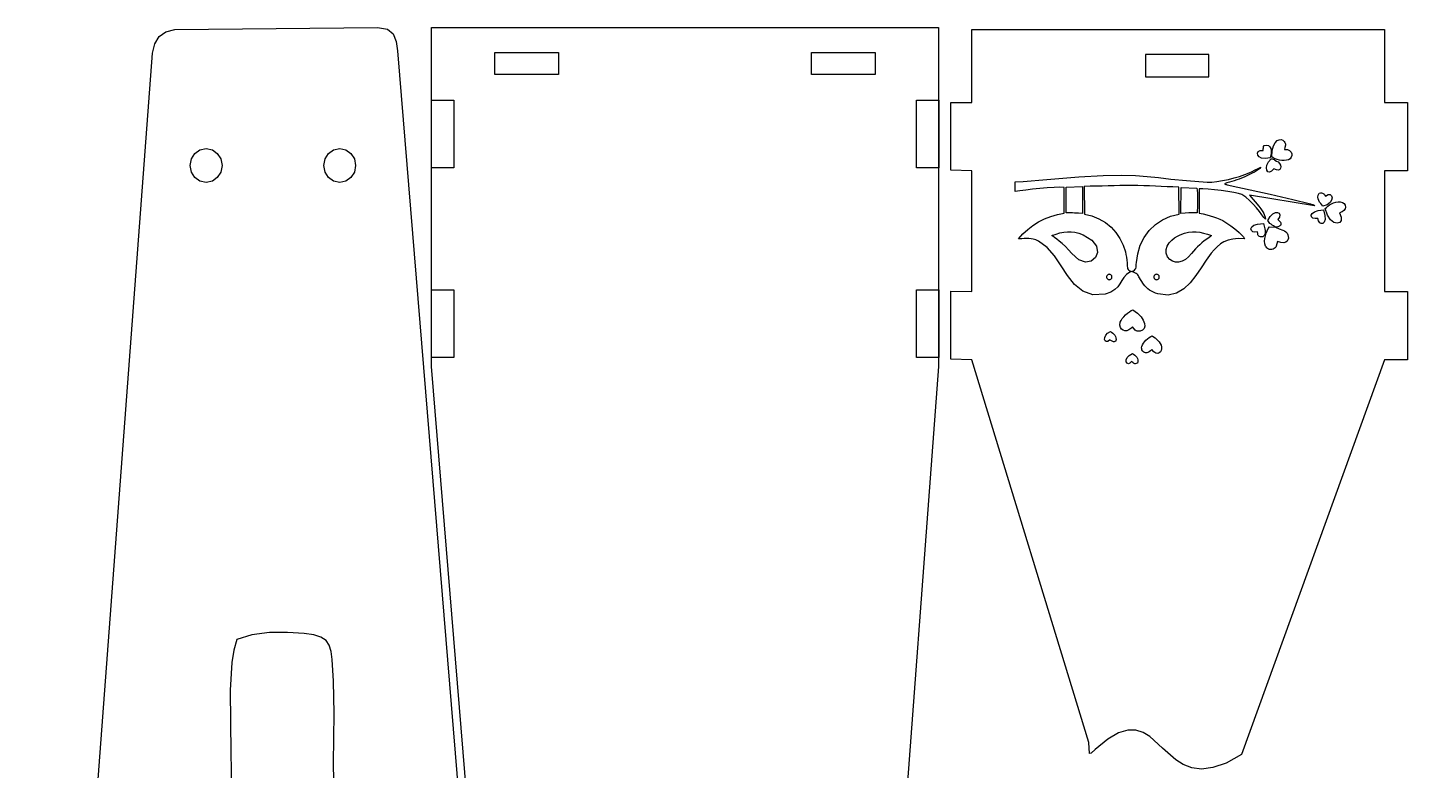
# Model space of a CAD drawing. Extents: x -1652 to 1470, y -458 to 1785.
# Drawn here: x 48 to 264.9, y 1667.7 to 1784.5 of the extents above; entities that cross this region are included whole.
import ezdxf

# ---------------------------------------------------------------- set-up
doc = ezdxf.new("R2010")
doc.units = 0
doc.layers.add('LAYER_1', color=7, linetype='CONTINUOUS')

msp = doc.modelspace()

# ---------------------------------------------------------------- linework, layer by layer
at = {"layer": 'LAYER_1', "color": 240}
for points in [[(71.109, 1784.2283), (102.959, 1784.5033), (104.534, 1784.2783), (105.459, 1783.5033), (105.934, 1782.3283), (106.109, 1780.8533), (127.734, 1517.8033), (127.734, 1464.5033), (47.959, 1464.5033), (47.959, 1517.8033), (67.609, 1780.4783), (67.984, 1781.9533), (68.659, 1783.0783), (69.684, 1783.8533), (71.109, 1784.2283)], [(168.034, 1464.7783), (136.209, 1464.5033), (134.634, 1464.7283), (133.709, 1465.5033), (133.234, 1466.6783), (133.059, 1468.1533), (111.459, 1731.2283), (111.459, 1784.5033), (191.184, 1784.5033), (191.184, 1731.2283), (171.559, 1468.5283), (171.184, 1467.0533), (170.509, 1465.9283), (169.459, 1465.1533), (168.034, 1464.7783)], [(238.809, 1670.1783), (236.409, 1668.8533), (234.334, 1668.1533), (232.559, 1667.9033), (231.009, 1668.1033), (229.659, 1668.6033), (228.484, 1669.3533), (226.409, 1671.2033), (224.434, 1673.0033), (223.384, 1673.6533), (222.234, 1674.0033), (220.959, 1674.0033), (219.484, 1673.5783), (217.784, 1672.5783), (215.809, 1670.9783), (215.184, 1670.4033), (214.934, 1670.3283), (214.809, 1672.0783), (196.409, 1732.2533), (193.109, 1732.3533), (193.109, 1743.0783), (196.409, 1742.9783), (196.409, 1762.0033), (193.109, 1762.1033), (193.109, 1772.7283), (196.409, 1772.7283), (196.409, 1784.2283), (261.284, 1784.2283), (261.284, 1772.7283), (264.909, 1772.7283), (264.909, 1762.0033), (261.284, 1762.0033), (261.284, 1742.9783), (264.909, 1742.9783), (264.909, 1732.2533), (261.284, 1732.2533), (238.809, 1670.1783)], [(131.409, 1780.6033), (131.409, 1777.1033), (121.434, 1777.1033), (121.434, 1780.6033), (131.409, 1780.6033)], [(181.209, 1780.6033), (181.209, 1777.1033), (171.234, 1777.1033), (171.234, 1780.6033), (181.209, 1780.6033)], [(223.709, 1780.2533), (223.709, 1776.7533), (233.684, 1776.7533), (233.684, 1780.2533), (223.709, 1780.2533)], [(114.984, 1762.4283), (111.484, 1762.4283), (111.484, 1773.0783), (114.984, 1773.0783), (114.984, 1762.4283)], [(191.209, 1762.4283), (187.709, 1762.4283), (187.709, 1773.0783), (191.209, 1773.0783), (191.209, 1762.4283)], [(76.034, 1765.4783), (77.009, 1765.2783), (77.784, 1764.7033), (78.334, 1763.8533), (78.534, 1762.8033), (78.334, 1761.7783), (77.784, 1760.9283), (77.009, 1760.3533), (76.034, 1760.1533), (75.059, 1760.3533), (74.259, 1760.9283), (73.734, 1761.7783), (73.534, 1762.8033), (73.734, 1763.8533), (74.259, 1764.7033), (75.059, 1765.2783), (76.034, 1765.4783)], [(97.034, 1765.4783), (98.009, 1765.2783), (98.784, 1764.7033), (99.334, 1763.8533), (99.509, 1762.8033), (99.334, 1761.7783), (98.784, 1760.9283), (98.009, 1760.3533), (97.034, 1760.1533), (96.059, 1760.3533), (95.259, 1760.9283), (94.734, 1761.7783), (94.534, 1762.8033), (94.734, 1763.8533), (95.259, 1764.7033), (96.059, 1765.2783), (97.034, 1765.4783)], [(114.959, 1732.6033), (111.459, 1732.6033), (111.459, 1743.2533), (114.959, 1743.2533), (114.959, 1732.6033)], [(191.209, 1732.6033), (187.709, 1732.6033), (187.709, 1743.2533), (191.209, 1743.2533), (191.209, 1732.6033)]]:
    msp.add_lwpolyline(points, close=True, dxfattribs=at)
at = {"layer": 'LAYER_1'}
for points in [[(242.235, 1765.1715), (242.2409, 1765.4169), (242.2631, 1765.6098), (242.3075, 1765.7808), (242.38, 1765.9606), (242.7807, 1766.0192), (243.0781, 1765.9448), (243.2839, 1765.761), (243.4098, 1765.4914), (243.4674, 1765.1594), (243.4685, 1764.7888), (243.4247, 1764.4029), (243.3476, 1764.0255), (242.5777, 1763.9176), (241.9931, 1763.9904), (241.5912, 1764.1895), (241.3696, 1764.4603), (241.3257, 1764.7484), (241.4569, 1764.9993), (241.7609, 1765.1585), (242.235, 1765.1715)], [(243.5871, 1764.1662), (243.6677, 1765.1532), (243.8508, 1765.8897), (244.1087, 1766.4036), (244.4138, 1766.7229), (244.7384, 1766.8753), (245.0549, 1766.8888), (245.3357, 1766.7914), (245.553, 1766.6108), (245.6543, 1766.4587), (245.7129, 1766.3044), (245.7359, 1766.1482), (245.7302, 1765.9907), (245.6611, 1765.6731), (245.5617, 1765.355), (246.0459, 1765.3063), (246.3966, 1765.1562), (246.6226, 1764.9334), (246.7328, 1764.6661), (246.7361, 1764.3829), (246.6412, 1764.1123), (246.4571, 1763.8827), (246.1926, 1763.7226), (245.8767, 1763.6366), (245.5286, 1763.6016), (245.1631, 1763.6123), (244.7948, 1763.6634), (244.4384, 1763.7496), (244.1085, 1763.8657), (243.8199, 1764.0063), (243.5871, 1764.1662)], [(243.4983, 1763.8673), (243.6428, 1763.8414), (243.7899, 1763.7976), (243.9366, 1763.7399), (244.0801, 1763.6718), (244.3456, 1763.5197), (244.563, 1763.3714), (244.7874, 1763.1486), (244.9319, 1762.8879), (244.9925, 1762.6212), (244.9648, 1762.3803), (244.8449, 1762.197), (244.6285, 1762.1032), (244.3116, 1762.1307), (243.8899, 1762.3113), (243.5472, 1761.9052), (243.2311, 1761.7587), (242.9701, 1761.8276), (242.7931, 1762.0682), (242.7287, 1762.4364), (242.8057, 1762.8883), (243.0526, 1763.3799), (243.4983, 1763.8673)], [(203.2566, 1758.709), (203.2566, 1760.2224), (204.4964, 1760.3167), (205.7374, 1760.419), (206.9801, 1760.5261), (208.2251, 1760.6351), (209.4729, 1760.743), (210.7243, 1760.8468), (211.9797, 1760.9435), (213.2398, 1761.0302), (217.0748, 1761.2324), (219.9536, 1761.2939), (222.1667, 1761.2415), (224.0046, 1761.1023), (225.7578, 1760.9032), (227.7166, 1760.6712), (230.1716, 1760.4331), (233.4133, 1760.2159), (234.1452, 1760.2203), (234.9665, 1760.2976), (235.8463, 1760.4366), (236.7534, 1760.6259), (237.6567, 1760.8541), (238.525, 1761.1099), (239.3272, 1761.382), (240.0323, 1761.659), (240.498, 1761.8792), (240.9743, 1762.1255), (241.4387, 1762.3558), (241.8688, 1762.5283), (241.7007, 1762.3525), (241.4846, 1762.1829), (241.1957, 1761.9933), (240.8572, 1761.7933), (240.4928, 1761.5925), (239.78, 1761.227), (239.2449, 1760.9738), (238.8385, 1760.8045), (238.447, 1760.6627), (238.0655, 1760.5407), (237.6892, 1760.4306), (237.3132, 1760.3249), (236.9328, 1760.2157), (236.5431, 1760.0953), (236.1393, 1759.956), (236.2396, 1759.8941), (236.3459, 1759.8451), (236.4575, 1759.8065), (236.5735, 1759.7759), (236.8152, 1759.7288), (237.0644, 1759.6842), (243.3284, 1758.317), (246.9083, 1757.4874), (249.4768, 1756.8341), (249.6565, 1756.7851), (249.9103, 1756.7065), (250.0377, 1756.6589), (250.1507, 1756.6073), (250.2384, 1756.5526), (250.29, 1756.4961), (240.0821, 1758.169), (241.5428, 1756.4336), (241.8487, 1756.0243), (242.177, 1755.5195), (242.326, 1755.2431), (242.4523, 1754.957), (242.5465, 1754.6659), (242.5993, 1754.3747), (242.3605, 1754.6462), (242.0408, 1755.0628), (241.6478, 1755.5825), (241.1892, 1756.1628), (240.6725, 1756.7615), (240.1053, 1757.3364), (239.4954, 1757.8451), (238.8504, 1758.2455), (238.3586, 1758.414), (237.6012, 1758.5816), (236.6617, 1758.7412), (235.6238, 1758.8858), (234.571, 1759.008), (233.587, 1759.1009), (232.7554, 1759.1573), (232.1598, 1759.17), (232.1551, 1755.343), (232.7838, 1755.1991), (233.3667, 1755.0576), (233.9117, 1754.9116), (234.4263, 1754.754), (234.9184, 1754.578), (235.3955, 1754.3764), (235.8655, 1754.1422), (236.336, 1753.8686), (236.6987, 1753.6333), (237.1208, 1753.3419), (237.5738, 1753.0096), (238.0292, 1752.6515), (238.4587, 1752.2829), (238.8337, 1751.919), (239.1259, 1751.5749), (239.3069, 1751.2658), (238.3144, 1751.3203), (237.4574, 1751.2573), (236.7163, 1751.0879), (236.0715, 1750.8229), (235.5033, 1750.4734), (234.9922, 1750.0503), (234.5186, 1749.5645), (234.0628, 1749.0271), (233.2583, 1747.9215), (232.4708, 1746.7112), (231.6572, 1745.4921), (230.7742, 1744.3603), (229.7786, 1743.4118), (228.6274, 1742.7426), (227.2772, 1742.4487), (225.685, 1742.6261), (225.3202, 1742.7374), (224.9771, 1742.8766), (224.6563, 1743.0415), (224.3586, 1743.2301), (224.0848, 1743.4404), (223.8355, 1743.6701), (223.6116, 1743.9174), (223.4138, 1744.18), (222.6992, 1745.3254), (222.6045, 1745.4827), (222.5137, 1745.6186), (222.403, 1745.7395), (222.2484, 1745.852), (221.6366, 1746.1532), (221.8525, 1746.2667), (222.0115, 1746.38), (222.123, 1746.5022), (222.1967, 1746.6423), (222.242, 1746.8092), (222.2684, 1747.0121), (222.2857, 1747.2599), (222.3032, 1747.5616), (222.503, 1748.9489), (222.9151, 1750.2652), (223.525, 1751.4834), (224.3182, 1752.5766), (225.2803, 1753.5178), (226.3968, 1754.28), (227.6533, 1754.8362), (229.0353, 1755.1595), (228.9812, 1759.4284), (228.0529, 1759.4519), (227.1298, 1759.4857), (226.2096, 1759.5255), (225.2898, 1759.567), (224.3679, 1759.6062), (223.4417, 1759.6387), (222.5085, 1759.6603), (221.5661, 1759.6669), (220.6354, 1759.6608), (219.7059, 1759.6483), (218.7767, 1759.6309), (217.8469, 1759.6102), (216.9155, 1759.5877), (215.9815, 1759.5649), (215.044, 1759.5436), (214.1021, 1759.5251), (214.1148, 1755.1637), (215.3107, 1754.8832), (216.4151, 1754.4322), (217.4179, 1753.8305), (218.3094, 1753.098), (219.0794, 1752.2542), (219.718, 1751.3191), (220.2153, 1750.3123), (220.5612, 1749.2536), (220.6574, 1748.8288), (220.7367, 1748.3929), (220.7952, 1747.953), (220.8291, 1747.5161), (220.8411, 1747.212), (220.8525, 1746.9663), (220.8738, 1746.7689), (220.9154, 1746.6096), (220.9878, 1746.4784), (221.1015, 1746.3652), (221.2668, 1746.2597), (221.4943, 1746.152), (221.2905, 1746.0337), (220.7264, 1745.6571), (220.3206, 1745.2132), (220.0045, 1744.7285), (219.7094, 1744.2289), (219.3667, 1743.7409), (218.9078, 1743.2906), (218.2639, 1742.9042), (217.3665, 1742.608), (215.4236, 1742.5004), (213.8569, 1743.0643), (212.5695, 1744.1275), (211.4644, 1745.5176), (210.4448, 1747.0624), (209.4137, 1748.5897), (208.2744, 1749.9272), (206.9298, 1750.9025), (206.482, 1751.1026), (206.0891, 1751.232), (205.7316, 1751.304), (205.3896, 1751.3323), (205.0435, 1751.3302), (204.6736, 1751.3112), (204.2602, 1751.289), (203.7835, 1751.2769), (204.4589, 1752.058), (205.2103, 1752.7668), (206.0313, 1753.3999), (206.9158, 1753.9543), (207.8572, 1754.4266), (208.8492, 1754.8137), (209.8856, 1755.1124), (210.96, 1755.3194), (210.9635, 1759.3593), (210.2687, 1759.3992), (209.3481, 1759.3797), (208.276, 1759.3132), (207.1272, 1759.2121), (205.9763, 1759.0887), (204.8978, 1758.9555), (203.9664, 1758.8248), (203.2566, 1758.709)], [(211.2653, 1755.3515), (211.2613, 1759.4327), (213.8171, 1759.5092), (213.8112, 1755.2613), (213.1695, 1755.2966), (212.5656, 1755.3407), (212.2617, 1755.3579), (211.948, 1755.3676), (211.618, 1755.3666), (211.2653, 1755.3515)], [(229.318, 1759.3709), (231.8204, 1759.2274), (231.866, 1758.915), (231.8934, 1758.4699), (231.9059, 1757.9339), (231.9071, 1757.3486), (231.9004, 1756.7556), (231.8892, 1756.1966), (231.877, 1755.7133), (231.8672, 1755.3473), (231.516, 1755.3693), (231.1861, 1755.3755), (230.8711, 1755.369), (230.5651, 1755.3528), (229.9551, 1755.304), (229.3069, 1755.2543), (229.318, 1759.3709)], [(251.0363, 1758.465), (251.2489, 1758.5014), (251.4177, 1758.508), (251.5518, 1758.4863), (251.6603, 1758.4381), (251.7519, 1758.365), (251.8359, 1758.2685), (251.9211, 1758.1504), (252.0166, 1758.0122), (252.4428, 1758.2644), (252.7754, 1758.2634), (252.9932, 1758.0716), (253.0746, 1757.7512), (252.9983, 1757.3645), (252.7429, 1756.9738), (252.2869, 1756.6415), (251.6091, 1756.4297), (251.4507, 1756.6331), (251.2757, 1756.8461), (251.105, 1757.0713), (250.959, 1757.3112), (250.8585, 1757.568), (250.8241, 1757.8443), (250.8765, 1758.1425), (251.0363, 1758.465)], [(244.1839, 1753.1009), (244.0245, 1753.2117), (243.8479, 1753.3168), (243.6615, 1753.4299), (243.4727, 1753.5653), (243.2989, 1753.714), (243.1719, 1753.8468), (243.0648, 1753.9924), (242.9508, 1754.1792), (243.3456, 1754.8117), (243.763, 1755.212), (244.1634, 1755.4082), (244.5074, 1755.4284), (244.7551, 1755.3008), (244.8671, 1755.0534), (244.8038, 1754.7145), (244.5255, 1754.3122), (244.7633, 1754.1156), (244.9298, 1753.9184), (245.0205, 1753.7272), (245.0311, 1753.5489), (244.9571, 1753.3904), (244.7942, 1753.2583), (244.5379, 1753.1596), (244.1839, 1753.1009)], [(250.8416, 1754.5068), (250.3818, 1754.4583), (250.0356, 1754.5527), (249.8277, 1754.7492), (249.7829, 1755.0072), (249.9257, 1755.2859), (250.2809, 1755.5447), (250.8731, 1755.7429), (251.7271, 1755.8399), (251.9403, 1754.9647), (251.9604, 1754.3321), (251.8378, 1753.922), (251.6227, 1753.7145), (251.3653, 1753.6892), (251.1158, 1753.8263), (250.9245, 1754.1055), (250.8416, 1754.5068)], [(251.9908, 1756.0396), (252.166, 1756.2263), (252.3921, 1756.4228), (252.6608, 1756.6167), (252.9639, 1756.7954), (253.2931, 1756.9464), (253.6401, 1757.0574), (253.9967, 1757.1159), (254.3546, 1757.1093), (254.7007, 1757.0086), (254.9544, 1756.8199), (255.1099, 1756.5709), (255.1614, 1756.2892), (255.1033, 1756.0026), (254.9299, 1755.7389), (254.6354, 1755.5255), (254.2142, 1755.3904), (254.5166, 1754.7057), (254.5073, 1754.1813), (254.2592, 1753.8465), (253.8452, 1753.7305), (253.3384, 1753.8626), (252.8118, 1754.272), (252.3383, 1754.9879), (251.9908, 1756.0396)], [(241.3365, 1752.3822), (240.9386, 1752.3211), (240.6092, 1752.4094), (240.3875, 1752.605), (240.3128, 1752.8656), (240.4241, 1753.1491), (240.7606, 1753.4132), (241.3615, 1753.6158), (242.2659, 1753.7147), (242.3871, 1753.3017), (242.5106, 1752.8327), (242.5487, 1752.5905), (242.5581, 1752.3502), (242.5289, 1752.1171), (242.4514, 1751.8964), (242.399, 1751.8093), (242.3322, 1751.732), (242.2517, 1751.6674), (242.1585, 1751.6187), (242.0531, 1751.5887), (241.9363, 1751.5805), (241.8091, 1751.597), (241.672, 1751.6413), (241.5741, 1751.6932), (241.5005, 1751.7561), (241.4471, 1751.8302), (241.4096, 1751.916), (241.3661, 1752.1238), (241.3365, 1752.3822)], [(244.1839, 1753.1009), (244.7413, 1752.8543), (245.3075, 1752.6461), (245.567, 1752.5209), (245.7963, 1752.3629), (245.9848, 1752.1577), (246.1215, 1751.8913), (246.1831, 1751.6391), (246.1902, 1751.3763), (246.1319, 1751.1256), (245.9974, 1750.9095), (245.7755, 1750.7504), (245.4556, 1750.6708), (245.0265, 1750.6932), (244.4774, 1750.8402), (244.3733, 1750.4723), (244.2732, 1750.1432), (244.2019, 1749.9983), (244.1043, 1749.8694), (243.9712, 1749.7585), (243.7935, 1749.6677), (243.6001, 1749.6129), (243.413, 1749.5998), (243.2355, 1749.6239), (243.0706, 1749.6807), (242.9216, 1749.7657), (242.7916, 1749.8745), (242.6837, 1750.0024), (242.6012, 1750.145), (242.4907, 1750.5073), (242.4617, 1750.9092), (242.5, 1751.3333), (242.5914, 1751.7621), (242.7218, 1752.1778), (242.8768, 1752.5632), (243.0425, 1752.9006), (243.2045, 1753.1724), (244.1839, 1753.1009)], [(209.0157, 1751.8267), (209.6638, 1752.0346), (210.2785, 1752.2047), (210.8716, 1752.3279), (211.4551, 1752.3954), (212.0408, 1752.398), (212.6407, 1752.3268), (213.2667, 1752.1728), (213.9307, 1751.927), (215.3048, 1751.0783), (216.0127, 1750.112), (216.1595, 1749.1553), (215.8501, 1748.3357), (215.1896, 1747.7805), (214.283, 1747.6172), (213.2353, 1747.973), (212.1516, 1748.9753), (211.643, 1749.5784), (211.1321, 1750.1034), (210.6369, 1750.5542), (210.175, 1750.9346), (209.7642, 1751.2482), (209.4222, 1751.4989), (209.1668, 1751.6905), (209.0157, 1751.8267)], [(234.1161, 1751.8313), (233.9605, 1751.6762), (233.7328, 1751.509), (233.352, 1751.242), (232.9774, 1750.9595), (232.6111, 1750.6621), (232.2554, 1750.3505), (231.9126, 1750.0252), (231.5848, 1749.6869), (231.2743, 1749.3361), (230.9834, 1748.9734), (230.5124, 1748.4486), (230.0017, 1748.0457), (229.4711, 1747.7697), (228.9398, 1747.625), (228.4275, 1747.6165), (227.9536, 1747.7489), (227.5377, 1748.0269), (227.1992, 1748.4551), (226.9683, 1749.0552), (226.96, 1749.6229), (227.1318, 1750.1507), (227.441, 1750.631), (227.845, 1751.0563), (228.3013, 1751.4191), (228.7673, 1751.712), (229.2003, 1751.9273), (229.8777, 1752.1794), (230.5081, 1752.3327), (231.106, 1752.3989), (231.686, 1752.3896), (232.2625, 1752.3165), (232.85, 1752.1914), (233.463, 1752.0257), (234.1161, 1751.8313)], [(218.0316, 1744.8579), (218.1174, 1744.8666), (218.1974, 1744.8914), (218.2697, 1744.9306), (218.3328, 1744.9827), (218.3848, 1745.0457), (218.424, 1745.118), (218.4488, 1745.198), (218.4575, 1745.2838), (218.4488, 1745.3697), (218.424, 1745.4496), (218.3848, 1745.522), (218.3328, 1745.585), (218.2697, 1745.637), (218.1974, 1745.6762), (218.1174, 1745.7011), (218.0316, 1745.7097), (217.9457, 1745.7011), (217.8658, 1745.6762), (217.7934, 1745.637), (217.7304, 1745.585), (217.6783, 1745.522), (217.6391, 1745.4496), (217.6143, 1745.3697), (217.6056, 1745.2838), (217.6143, 1745.198), (217.6391, 1745.118), (217.6783, 1745.0457), (217.7304, 1744.9827), (217.7934, 1744.9306), (217.8658, 1744.8914), (217.9457, 1744.8666), (218.0316, 1744.8579)], [(225.463, 1744.8579), (225.5489, 1744.8666), (225.6288, 1744.8914), (225.7012, 1744.9306), (225.7642, 1744.9827), (225.8163, 1745.0457), (225.8555, 1745.118), (225.8803, 1745.198), (225.889, 1745.2838), (225.8803, 1745.3697), (225.8555, 1745.4496), (225.8163, 1745.522), (225.7642, 1745.585), (225.7012, 1745.637), (225.6288, 1745.6762), (225.5489, 1745.7011), (225.463, 1745.7097), (225.3772, 1745.7011), (225.2972, 1745.6762), (225.2249, 1745.637), (225.1619, 1745.585), (225.1098, 1745.522), (225.0706, 1745.4496), (225.0458, 1745.3697), (225.0371, 1745.2838), (225.0458, 1745.198), (225.0706, 1745.118), (225.1098, 1745.0457), (225.1619, 1744.9827), (225.2249, 1744.9306), (225.2972, 1744.8914), (225.3772, 1744.8666), (225.463, 1744.8579)], [(221.664, 1737.4708), (221.612, 1737.4146), (221.4189, 1737.1906), (221.1332, 1736.9593), (220.816, 1736.8371), (220.4946, 1736.8197), (220.196, 1736.9028), (219.9473, 1737.0821), (219.7756, 1737.3533), (219.708, 1737.712), (219.7717, 1738.154), (219.89, 1738.4374), (220.0775, 1738.7332), (220.3182, 1739.0297), (220.5961, 1739.3152), (220.8954, 1739.5781), (221.2001, 1739.8066), (221.4943, 1739.9891), (221.7619, 1740.114), (222.491, 1739.5767), (223.0285, 1739.0285), (223.3865, 1738.4918), (223.5773, 1737.989), (223.613, 1737.5423), (223.5057, 1737.1742), (223.2678, 1736.907), (222.9113, 1736.7629), (222.6523, 1736.7389), (222.4382, 1736.7647), (222.2614, 1736.8314), (222.114, 1736.9302), (221.8765, 1737.189), (221.664, 1737.4708)], [(218.2371, 1736.7096), (218.4018, 1736.5884), (218.5772, 1736.4529), (218.7485, 1736.2999), (218.901, 1736.1264), (219.0199, 1735.9293), (219.0906, 1735.7054), (219.0983, 1735.4517), (219.0284, 1735.1651), (218.9198, 1735.131), (218.8148, 1735.1062), (218.7016, 1735.0994), (218.5685, 1735.1198), (218.1967, 1735.3396), (218.1392, 1735.3817), (217.8117, 1735.1492), (217.5496, 1735.1163), (217.3687, 1735.2401), (217.2849, 1735.4778), (217.3139, 1735.7865), (217.4718, 1736.1232), (217.7742, 1736.4452), (218.2371, 1736.7096)], [(224.7972, 1736.0123), (225.0073, 1735.8745), (225.2314, 1735.711), (225.4586, 1735.5234), (225.6779, 1735.3133), (225.8783, 1735.0821), (226.0489, 1734.8317), (226.1786, 1734.5634), (226.2566, 1734.2789), (226.2623, 1734.01), (226.1968, 1733.7472), (226.0672, 1733.5187), (225.8803, 1733.3526), (225.6431, 1733.2771), (225.3625, 1733.3204), (225.0456, 1733.5107), (224.6992, 1733.8761), (224.5121, 1733.6932), (224.3213, 1733.5108), (224.2101, 1733.4369), (224.0809, 1733.3835), (223.9278, 1733.3577), (223.7453, 1733.3661), (223.589, 1733.4035), (223.4502, 1733.4689), (223.332, 1733.5607), (223.2374, 1733.6776), (223.1694, 1733.8181), (223.1311, 1733.9808), (223.1255, 1734.1642), (223.1558, 1734.3669), (223.2438, 1734.6101), (223.3897, 1734.8597), (223.5813, 1735.1072), (223.8064, 1735.3439), (224.0528, 1735.5614), (224.3082, 1735.7509), (224.5604, 1735.9041), (224.7972, 1736.0123)], [(221.664, 1733.2593), (221.8501, 1733.142), (222.0316, 1733.0038), (222.1985, 1732.8444), (222.3409, 1732.6635), (222.4488, 1732.4607), (222.5123, 1732.236), (222.5214, 1731.9889), (222.4661, 1731.7193), (222.2745, 1731.6634), (222.1085, 1731.6449), (222.0289, 1731.653), (221.9481, 1731.6746), (221.8637, 1731.7108), (221.7731, 1731.7632), (221.5399, 1731.976), (221.2794, 1731.7086), (221.032, 1731.6433), (220.8306, 1731.7401), (220.708, 1731.9592), (220.6972, 1732.2605), (220.831, 1732.6043), (221.1423, 1732.9505), (221.664, 1733.2593)]]:
    msp.add_lwpolyline(points, close=True, dxfattribs=at)
at = {"layer": 'LAYER_1', "color": 240}
msp.add_lwpolyline([(96.159, 1663.3783), (96.034, 1668.7533), (96.109, 1672.7533), (96.159, 1676.6533), (96.034, 1681.7283), (95.859, 1685.1533), (95.709, 1686.4033), (95.384, 1687.3783), (94.884, 1688.1033), (94.084, 1688.6533), (92.959, 1689.0033), (91.434, 1689.2033), (88.809, 1689.3533), (85.984, 1689.3533), (83.234, 1689.0283), (80.859, 1688.2783), (80.859, 1688.2783), (80.384, 1686.5783), (80.059, 1684.6533), (79.784, 1680.3283), (79.934, 1670.3783), (80.034, 1665.1783)], dxfattribs=at)

doc.saveas('drawing.dxf')
